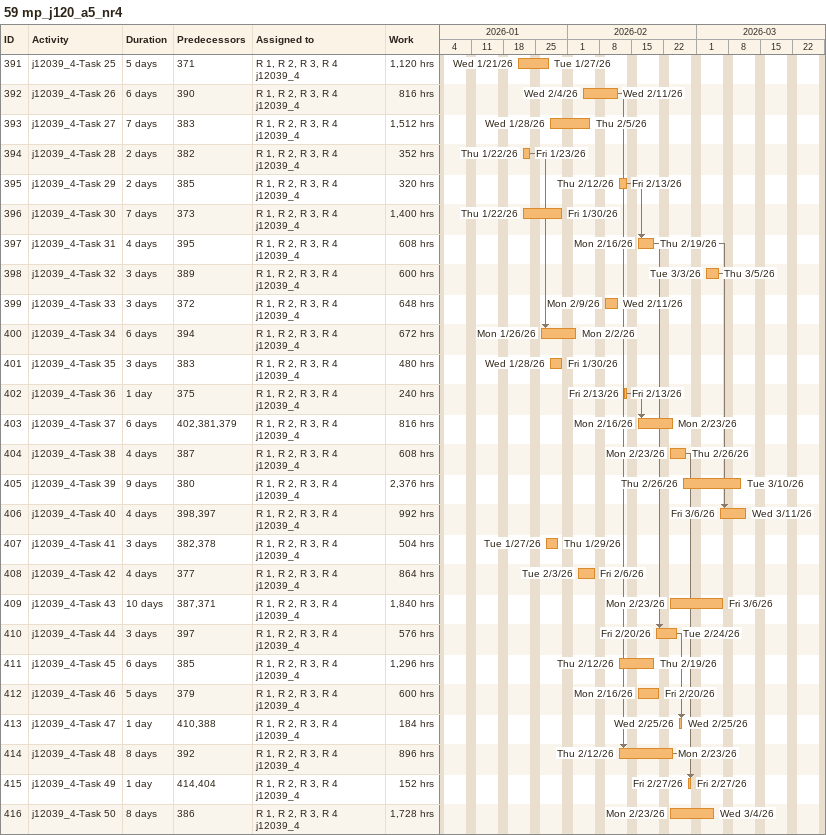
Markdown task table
59 mp_j120_a5_nr4

| ID | Task | Duration | Start | Finish | Predecessors | Resources | Work (h) |
|---|---|---|---|---|---|---|---|
| 391 | j12039_4-Task 25 | 5d | 2026-01-21 | 2026-01-27 | 371 | R 1, R 2, R 3, R 4 j12039_4 | 1120 |
| 392 | j12039_4-Task 26 | 6d | 2026-02-04 | 2026-02-11 | 390 | R 1, R 2, R 3, R 4 j12039_4 | 816 |
| 393 | j12039_4-Task 27 | 7d | 2026-01-28 | 2026-02-05 | 383 | R 1, R 2, R 3, R 4 j12039_4 | 1512 |
| 394 | j12039_4-Task 28 | 2d | 2026-01-22 | 2026-01-23 | 382 | R 1, R 2, R 3, R 4 j12039_4 | 352 |
| 395 | j12039_4-Task 29 | 2d | 2026-02-12 | 2026-02-13 | 385 | R 1, R 2, R 3, R 4 j12039_4 | 320 |
| 396 | j12039_4-Task 30 | 7d | 2026-01-22 | 2026-01-30 | 373 | R 1, R 2, R 3, R 4 j12039_4 | 1400 |
| 397 | j12039_4-Task 31 | 4d | 2026-02-16 | 2026-02-19 | 395 | R 1, R 2, R 3, R 4 j12039_4 | 608 |
| 398 | j12039_4-Task 32 | 3d | 2026-03-03 | 2026-03-05 | 389 | R 1, R 2, R 3, R 4 j12039_4 | 600 |
| 399 | j12039_4-Task 33 | 3d | 2026-02-09 | 2026-02-11 | 372 | R 1, R 2, R 3, R 4 j12039_4 | 648 |
| 400 | j12039_4-Task 34 | 6d | 2026-01-26 | 2026-02-02 | 394 | R 1, R 2, R 3, R 4 j12039_4 | 672 |
| 401 | j12039_4-Task 35 | 3d | 2026-01-28 | 2026-01-30 | 383 | R 1, R 2, R 3, R 4 j12039_4 | 480 |
| 402 | j12039_4-Task 36 | 1d | 2026-02-13 | 2026-02-13 | 375 | R 1, R 2, R 3, R 4 j12039_4 | 240 |
| 403 | j12039_4-Task 37 | 6d | 2026-02-16 | 2026-02-23 | 402, 381, 379 | R 1, R 2, R 3, R 4 j12039_4 | 816 |
| 404 | j12039_4-Task 38 | 4d | 2026-02-23 | 2026-02-26 | 387 | R 1, R 2, R 3, R 4 j12039_4 | 608 |
| 405 | j12039_4-Task 39 | 9d | 2026-02-26 | 2026-03-10 | 380 | R 1, R 2, R 3, R 4 j12039_4 | 2376 |
| 406 | j12039_4-Task 40 | 4d | 2026-03-06 | 2026-03-11 | 398, 397 | R 1, R 2, R 3, R 4 j12039_4 | 992 |
| 407 | j12039_4-Task 41 | 3d | 2026-01-27 | 2026-01-29 | 382, 378 | R 1, R 2, R 3, R 4 j12039_4 | 504 |
| 408 | j12039_4-Task 42 | 4d | 2026-02-03 | 2026-02-06 | 377 | R 1, R 2, R 3, R 4 j12039_4 | 864 |
| 409 | j12039_4-Task 43 | 10d | 2026-02-23 | 2026-03-06 | 387, 371 | R 1, R 2, R 3, R 4 j12039_4 | 1840 |
| 410 | j12039_4-Task 44 | 3d | 2026-02-20 | 2026-02-24 | 397 | R 1, R 2, R 3, R 4 j12039_4 | 576 |
| 411 | j12039_4-Task 45 | 6d | 2026-02-12 | 2026-02-19 | 385 | R 1, R 2, R 3, R 4 j12039_4 | 1296 |
| 412 | j12039_4-Task 46 | 5d | 2026-02-16 | 2026-02-20 | 379 | R 1, R 2, R 3, R 4 j12039_4 | 600 |
| 413 | j12039_4-Task 47 | 1d | 2026-02-25 | 2026-02-25 | 410, 388 | R 1, R 2, R 3, R 4 j12039_4 | 184 |
| 414 | j12039_4-Task 48 | 8d | 2026-02-12 | 2026-02-23 | 392 | R 1, R 2, R 3, R 4 j12039_4 | 896 |
| 415 | j12039_4-Task 49 | 1d | 2026-02-27 | 2026-02-27 | 414, 404 | R 1, R 2, R 3, R 4 j12039_4 | 152 |
| 416 | j12039_4-Task 50 | 8d | 2026-02-23 | 2026-03-04 | 386 | R 1, R 2, R 3, R 4 j12039_4 | 1728 |
